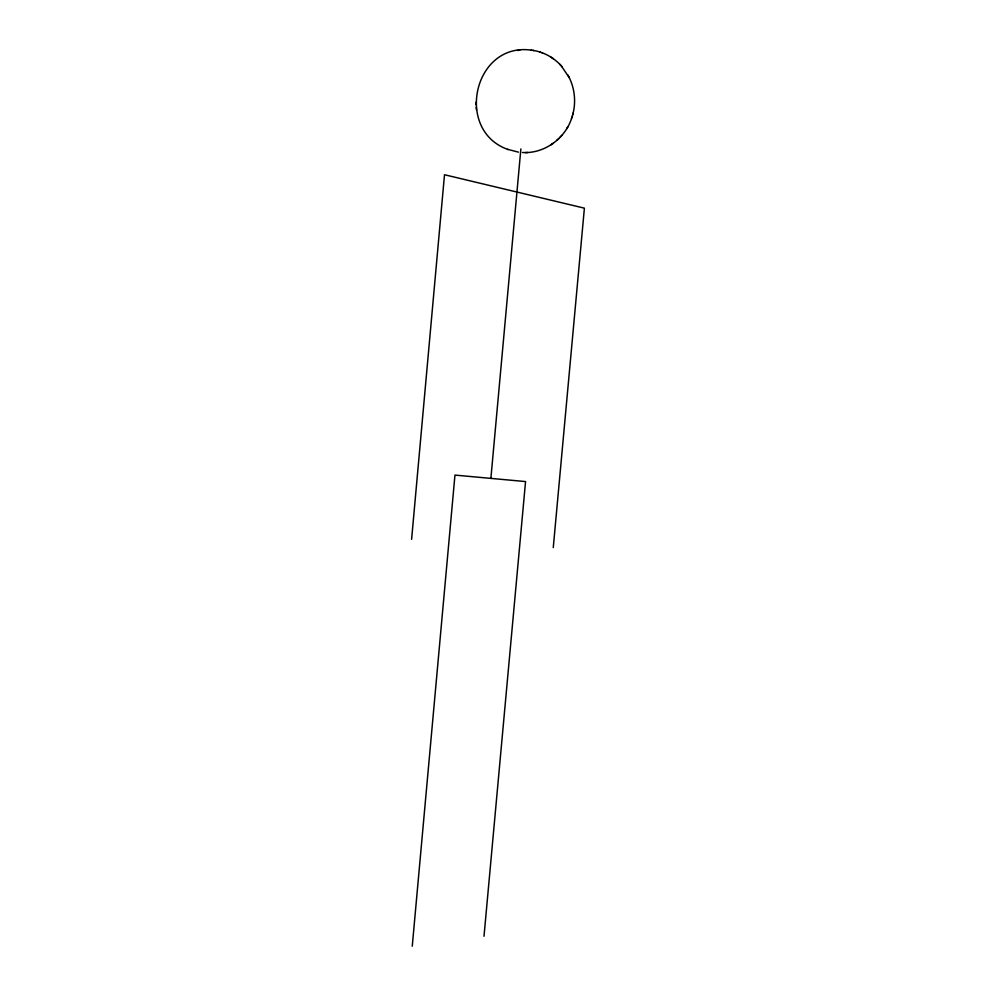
<?xml version="1.0" encoding="UTF-8"?>
<svg xmlns="http://www.w3.org/2000/svg" width="996" height="996" viewBox="0 0 996 996"><rect width="100%" height="100%" fill="white"/><g stroke="black" fill="none" stroke-linecap="round" stroke-linejoin="round"><path stroke-width="1.49" d="M508.147 149.537C454.014 130.7 473.772 41.322 531.939 50.236M411.609 539.297L444.502 174.736L584.391 208.164L553.266 547.613M412.257 946.2L454.96 475.092L525.552 481.566L484.006 936.277M490.879 478.391L520.871 148.939M573.136 113.146C576.049 100.945 574.53 87.698 568.704 76.58M572.8 114.503L573.173 112.984M572.401 115.885L572.812 114.44M571.965 117.316L572.426 115.847M522.439 152.5C544.04 153.907 564.856 138.867 571.567 118.499M571.48 118.736L572.015 117.179M567.483 127.388L567.907 126.666M566.736 128.671L567.21 127.862M559.939 137.448L561.831 135.381M556.814 140.436L558.955 138.444M550.825 144.93L551.983 144.134M552.245 143.959L553.365 143.187M517.571 50.485L518.567 50.335M518.866 50.298L519.862 50.149M525.415 152.575L526.411 152.537M526.747 152.525L527.731 152.488M533.308 50.447C543.828 52.141 553.676 57.544 560.86 65.4M531.279 50.149L533.968 50.547M518.48 152.151L507.537 149.313M539.894 52.016L540.529 52.24M541.836 52.688L542.471 52.913M553.241 58.664L550.975 57.158M561.246 65.823L569.351 77.812M559.901 64.354L562.167 66.832M567.857 74.949L568.517 76.231M476.15 107.319L476.499 109.946M475.839 102.314L475.926 104.704"/></g></svg>
